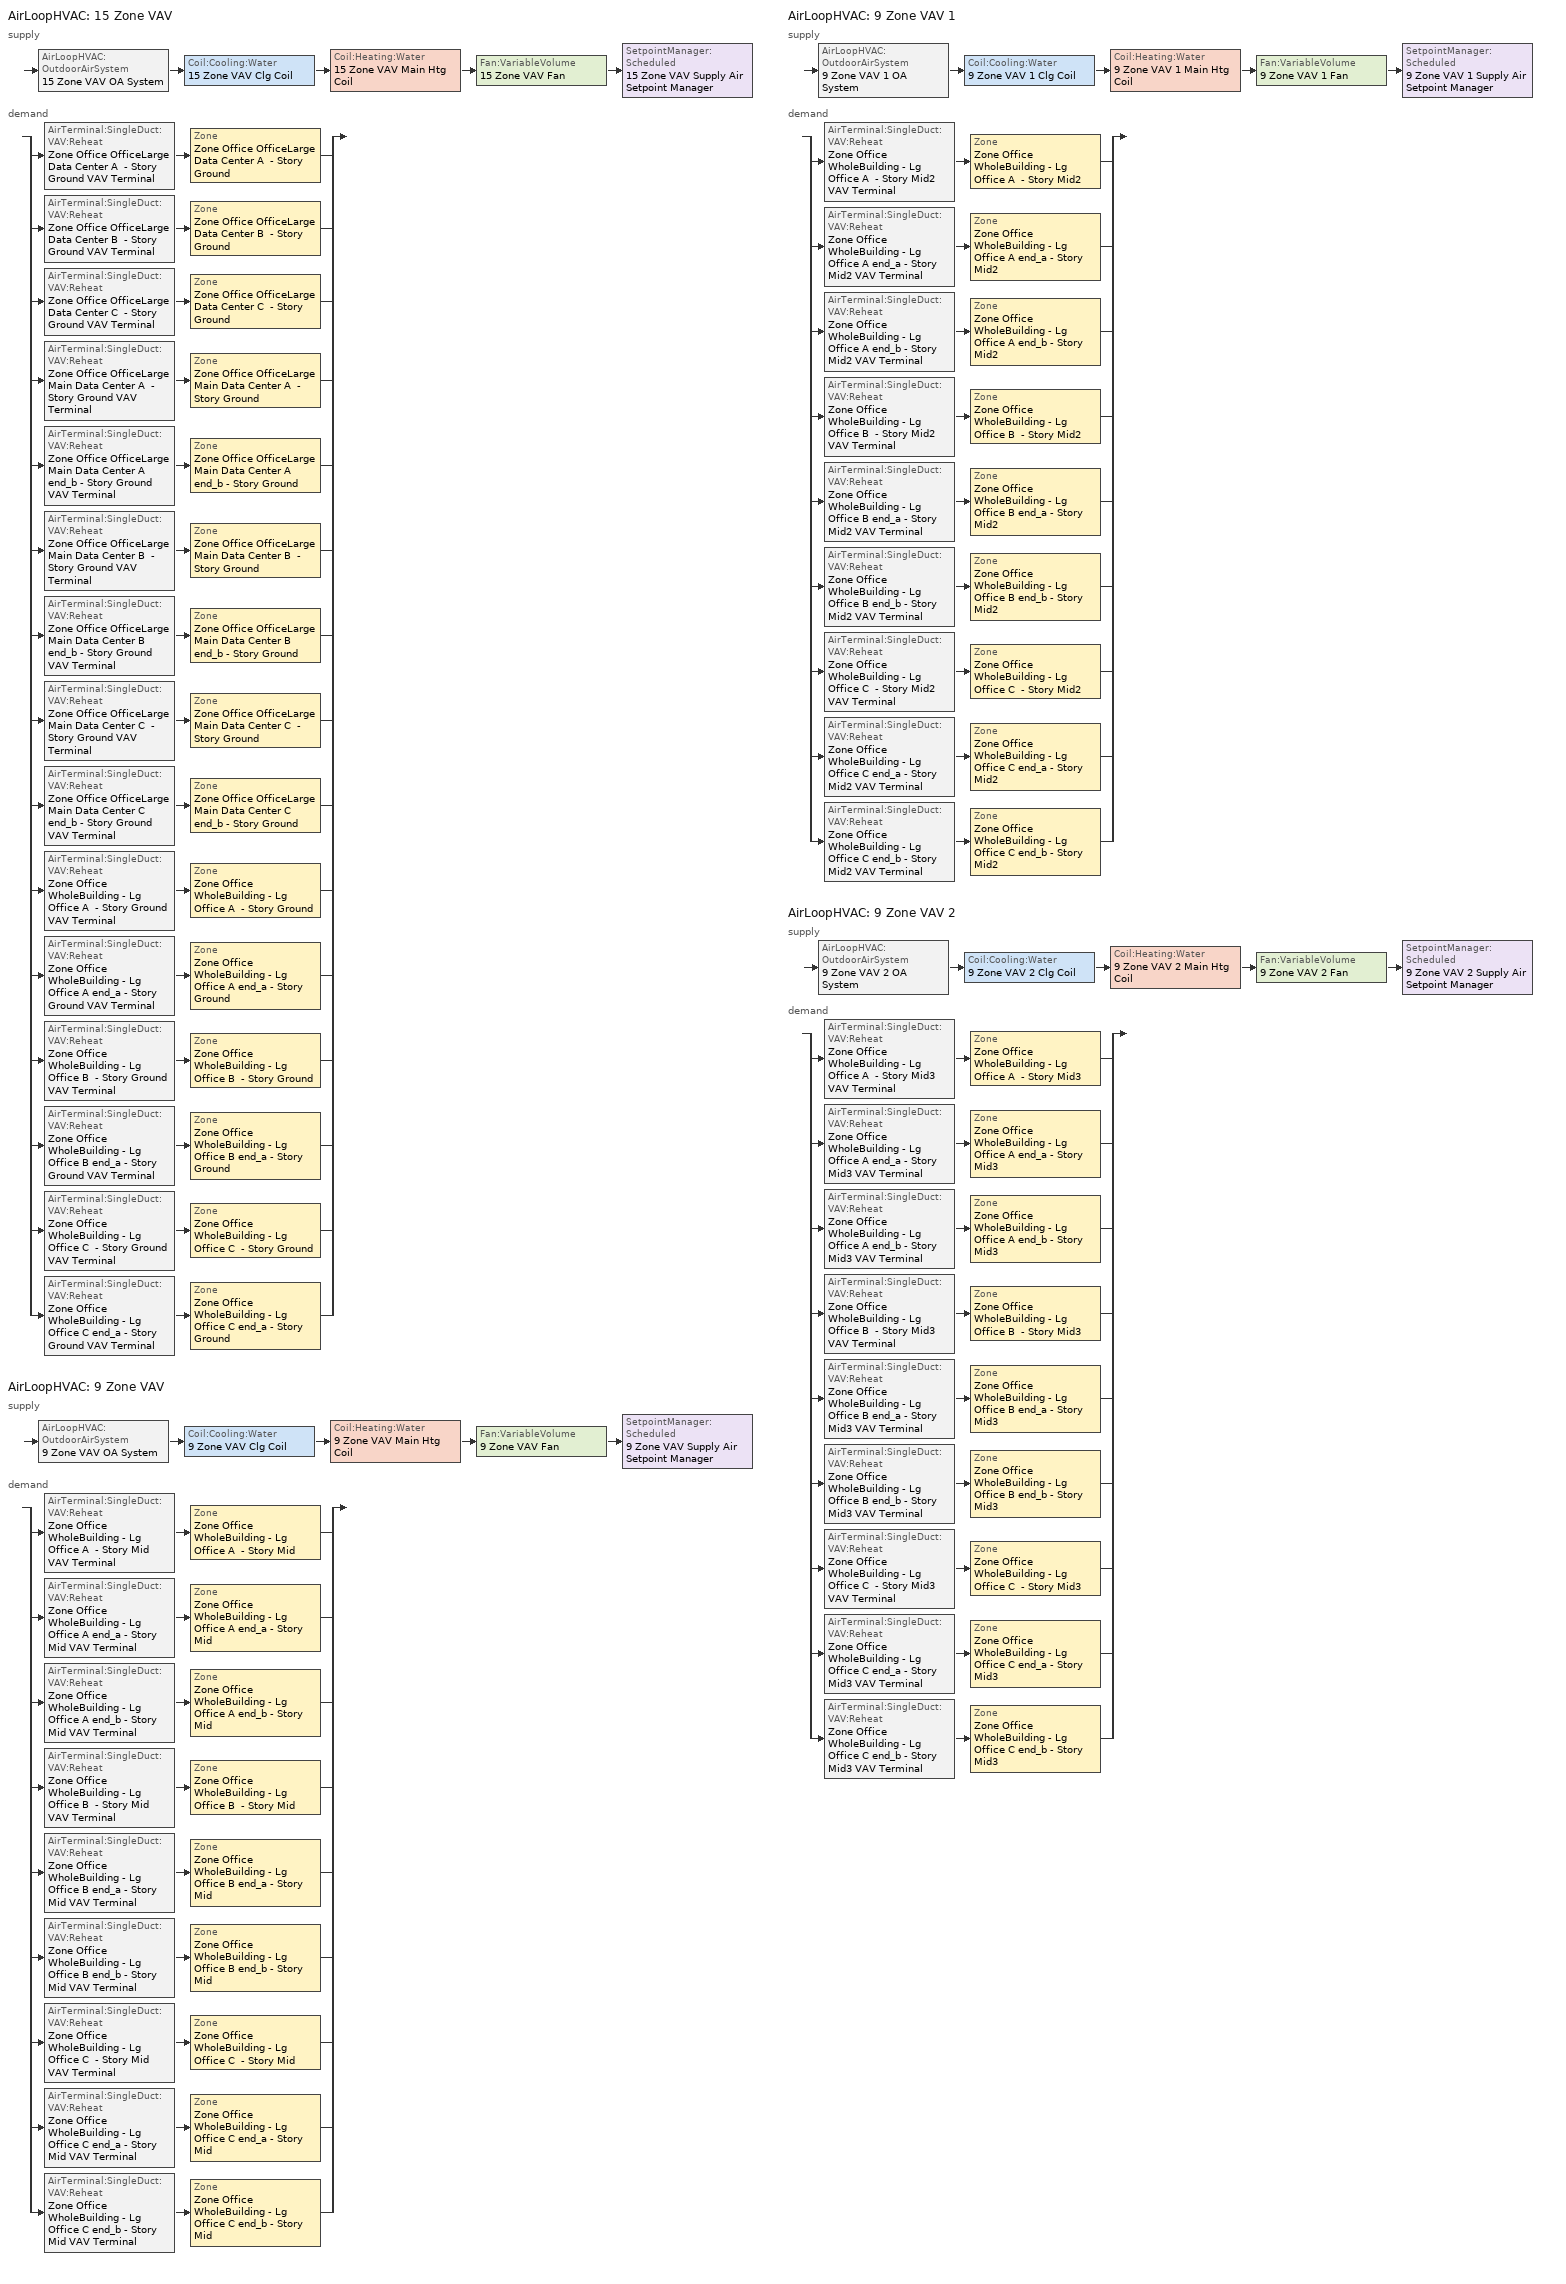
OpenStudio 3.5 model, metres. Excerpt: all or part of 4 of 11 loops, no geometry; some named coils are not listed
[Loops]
AirLoopHVAC '15 Zone VAV'
 supply: AirLoopHVAC:OutdoorAirSystem '15 Zone VAV OA System' > Coil:Cooling:Water '15 Zone VAV Clg Coil' > Coil:Heating:Water '15 Zone VAV Main Htg Coil' > Fan:VariableVolume '15 Zone VAV Fan' > SetpointManager:Scheduled '15 Zone VAV Supply Air Setpoint Manager'
 demand: split
  | AirTerminal:SingleDuct:VAV:Reheat 'Zone Office OfficeLarge Data Center A  - Story Ground VAV Terminal' > Zone 'Zone Office OfficeLarge Data Center A  - Story Ground'
  | AirTerminal:SingleDuct:VAV:Reheat 'Zone Office OfficeLarge Data Center B  - Story Ground VAV Terminal' > Zone 'Zone Office OfficeLarge Data Center B  - Story Ground'
  | AirTerminal:SingleDuct:VAV:Reheat 'Zone Office OfficeLarge Data Center C  - Story Ground VAV Terminal' > Zone 'Zone Office OfficeLarge Data Center C  - Story Ground'
  | AirTerminal:SingleDuct:VAV:Reheat 'Zone Office OfficeLarge Main Data Center A  - Story Ground VAV Terminal' > Zone 'Zone Office OfficeLarge Main Data Center A  - Story Ground'
  | AirTerminal:SingleDuct:VAV:Reheat 'Zone Office OfficeLarge Main Data Center A end_b - Story Ground VAV Terminal' > Zone 'Zone Office OfficeLarge Main Data Center A end_b - Story Ground'
  | AirTerminal:SingleDuct:VAV:Reheat 'Zone Office OfficeLarge Main Data Center B  - Story Ground VAV Terminal' > Zone 'Zone Office OfficeLarge Main Data Center B  - Story Ground'
  | AirTerminal:SingleDuct:VAV:Reheat 'Zone Office OfficeLarge Main Data Center B end_b - Story Ground VAV Terminal' > Zone 'Zone Office OfficeLarge Main Data Center B end_b - Story Ground'
  | AirTerminal:SingleDuct:VAV:Reheat 'Zone Office OfficeLarge Main Data Center C  - Story Ground VAV Terminal' > Zone 'Zone Office OfficeLarge Main Data Center C  - Story Ground'
  | AirTerminal:SingleDuct:VAV:Reheat 'Zone Office OfficeLarge Main Data Center C end_b - Story Ground VAV Terminal' > Zone 'Zone Office OfficeLarge Main Data Center C end_b - Story Ground'
  | AirTerminal:SingleDuct:VAV:Reheat 'Zone Office WholeBuilding - Lg Office A  - Story Ground VAV Terminal' > Zone 'Zone Office WholeBuilding - Lg Office A  - Story Ground'
  | AirTerminal:SingleDuct:VAV:Reheat 'Zone Office WholeBuilding - Lg Office A end_a - Story Ground VAV Terminal' > Zone 'Zone Office WholeBuilding - Lg Office A end_a - Story Ground'
  | AirTerminal:SingleDuct:VAV:Reheat 'Zone Office WholeBuilding - Lg Office B  - Story Ground VAV Terminal' > Zone 'Zone Office WholeBuilding - Lg Office B  - Story Ground'
  | AirTerminal:SingleDuct:VAV:Reheat 'Zone Office WholeBuilding - Lg Office B end_a - Story Ground VAV Terminal' > Zone 'Zone Office WholeBuilding - Lg Office B end_a - Story Ground'
  | AirTerminal:SingleDuct:VAV:Reheat 'Zone Office WholeBuilding - Lg Office C  - Story Ground VAV Terminal' > Zone 'Zone Office WholeBuilding - Lg Office C  - Story Ground'
  | AirTerminal:SingleDuct:VAV:Reheat 'Zone Office WholeBuilding - Lg Office C end_a - Story Ground VAV Terminal' > Zone 'Zone Office WholeBuilding - Lg Office C end_a - Story Ground'
AirLoopHVAC '9 Zone VAV'
 supply: AirLoopHVAC:OutdoorAirSystem '9 Zone VAV OA System' > Coil:Cooling:Water '9 Zone VAV Clg Coil' > Coil:Heating:Water '9 Zone VAV Main Htg Coil' > Fan:VariableVolume '9 Zone VAV Fan' > SetpointManager:Scheduled '9 Zone VAV Supply Air Setpoint Manager'
 demand: split
  | AirTerminal:SingleDuct:VAV:Reheat 'Zone Office WholeBuilding - Lg Office A  - Story Mid VAV Terminal' > Zone 'Zone Office WholeBuilding - Lg Office A  - Story Mid'
  | AirTerminal:SingleDuct:VAV:Reheat 'Zone Office WholeBuilding - Lg Office A end_a - Story Mid VAV Terminal' > Zone 'Zone Office WholeBuilding - Lg Office A end_a - Story Mid'
  | AirTerminal:SingleDuct:VAV:Reheat 'Zone Office WholeBuilding - Lg Office A end_b - Story Mid VAV Terminal' > Zone 'Zone Office WholeBuilding - Lg Office A end_b - Story Mid'
  | AirTerminal:SingleDuct:VAV:Reheat 'Zone Office WholeBuilding - Lg Office B  - Story Mid VAV Terminal' > Zone 'Zone Office WholeBuilding - Lg Office B  - Story Mid'
  | AirTerminal:SingleDuct:VAV:Reheat 'Zone Office WholeBuilding - Lg Office B end_a - Story Mid VAV Terminal' > Zone 'Zone Office WholeBuilding - Lg Office B end_a - Story Mid'
  | AirTerminal:SingleDuct:VAV:Reheat 'Zone Office WholeBuilding - Lg Office B end_b - Story Mid VAV Terminal' > Zone 'Zone Office WholeBuilding - Lg Office B end_b - Story Mid'
  | AirTerminal:SingleDuct:VAV:Reheat 'Zone Office WholeBuilding - Lg Office C  - Story Mid VAV Terminal' > Zone 'Zone Office WholeBuilding - Lg Office C  - Story Mid'
  | AirTerminal:SingleDuct:VAV:Reheat 'Zone Office WholeBuilding - Lg Office C end_a - Story Mid VAV Terminal' > Zone 'Zone Office WholeBuilding - Lg Office C end_a - Story Mid'
  | AirTerminal:SingleDuct:VAV:Reheat 'Zone Office WholeBuilding - Lg Office C end_b - Story Mid VAV Terminal' > Zone 'Zone Office WholeBuilding - Lg Office C end_b - Story Mid'
AirLoopHVAC '9 Zone VAV 1'
 supply: AirLoopHVAC:OutdoorAirSystem '9 Zone VAV 1 OA System' > Coil:Cooling:Water '9 Zone VAV 1 Clg Coil' > Coil:Heating:Water '9 Zone VAV 1 Main Htg Coil' > Fan:VariableVolume '9 Zone VAV 1 Fan' > SetpointManager:Scheduled '9 Zone VAV 1 Supply Air Setpoint Manager'
 demand: split
  | AirTerminal:SingleDuct:VAV:Reheat 'Zone Office WholeBuilding - Lg Office A  - Story Mid2 VAV Terminal' > Zone 'Zone Office WholeBuilding - Lg Office A  - Story Mid2'
  | AirTerminal:SingleDuct:VAV:Reheat 'Zone Office WholeBuilding - Lg Office A end_a - Story Mid2 VAV Terminal' > Zone 'Zone Office WholeBuilding - Lg Office A end_a - Story Mid2'
  | AirTerminal:SingleDuct:VAV:Reheat 'Zone Office WholeBuilding - Lg Office A end_b - Story Mid2 VAV Terminal' > Zone 'Zone Office WholeBuilding - Lg Office A end_b - Story Mid2'
  | AirTerminal:SingleDuct:VAV:Reheat 'Zone Office WholeBuilding - Lg Office B  - Story Mid2 VAV Terminal' > Zone 'Zone Office WholeBuilding - Lg Office B  - Story Mid2'
  | AirTerminal:SingleDuct:VAV:Reheat 'Zone Office WholeBuilding - Lg Office B end_a - Story Mid2 VAV Terminal' > Zone 'Zone Office WholeBuilding - Lg Office B end_a - Story Mid2'
  | AirTerminal:SingleDuct:VAV:Reheat 'Zone Office WholeBuilding - Lg Office B end_b - Story Mid2 VAV Terminal' > Zone 'Zone Office WholeBuilding - Lg Office B end_b - Story Mid2'
  | AirTerminal:SingleDuct:VAV:Reheat 'Zone Office WholeBuilding - Lg Office C  - Story Mid2 VAV Terminal' > Zone 'Zone Office WholeBuilding - Lg Office C  - Story Mid2'
  | AirTerminal:SingleDuct:VAV:Reheat 'Zone Office WholeBuilding - Lg Office C end_a - Story Mid2 VAV Terminal' > Zone 'Zone Office WholeBuilding - Lg Office C end_a - Story Mid2'
  | AirTerminal:SingleDuct:VAV:Reheat 'Zone Office WholeBuilding - Lg Office C end_b - Story Mid2 VAV Terminal' > Zone 'Zone Office WholeBuilding - Lg Office C end_b - Story Mid2'
AirLoopHVAC '9 Zone VAV 2'
 supply: AirLoopHVAC:OutdoorAirSystem '9 Zone VAV 2 OA System' > Coil:Cooling:Water '9 Zone VAV 2 Clg Coil' > Coil:Heating:Water '9 Zone VAV 2 Main Htg Coil' > Fan:VariableVolume '9 Zone VAV 2 Fan' > SetpointManager:Scheduled '9 Zone VAV 2 Supply Air Setpoint Manager'
 demand: split
  | AirTerminal:SingleDuct:VAV:Reheat 'Zone Office WholeBuilding - Lg Office A  - Story Mid3 VAV Terminal' > Zone 'Zone Office WholeBuilding - Lg Office A  - Story Mid3'
  | AirTerminal:SingleDuct:VAV:Reheat 'Zone Office WholeBuilding - Lg Office A end_a - Story Mid3 VAV Terminal' > Zone 'Zone Office WholeBuilding - Lg Office A end_a - Story Mid3'
  | AirTerminal:SingleDuct:VAV:Reheat 'Zone Office WholeBuilding - Lg Office A end_b - Story Mid3 VAV Terminal' > Zone 'Zone Office WholeBuilding - Lg Office A end_b - Story Mid3'
  | AirTerminal:SingleDuct:VAV:Reheat 'Zone Office WholeBuilding - Lg Office B  - Story Mid3 VAV Terminal' > Zone 'Zone Office WholeBuilding - Lg Office B  - Story Mid3'
  | AirTerminal:SingleDuct:VAV:Reheat 'Zone Office WholeBuilding - Lg Office B end_a - Story Mid3 VAV Terminal' > Zone 'Zone Office WholeBuilding - Lg Office B end_a - Story Mid3'
  | AirTerminal:SingleDuct:VAV:Reheat 'Zone Office WholeBuilding - Lg Office B end_b - Story Mid3 VAV Terminal' > Zone 'Zone Office WholeBuilding - Lg Office B end_b - Story Mid3'
  | AirTerminal:SingleDuct:VAV:Reheat 'Zone Office WholeBuilding - Lg Office C  - Story Mid3 VAV Terminal' > Zone 'Zone Office WholeBuilding - Lg Office C  - Story Mid3'
  | AirTerminal:SingleDuct:VAV:Reheat 'Zone Office WholeBuilding - Lg Office C end_a - Story Mid3 VAV Terminal' > Zone 'Zone Office WholeBuilding - Lg Office C end_a - Story Mid3'
  | AirTerminal:SingleDuct:VAV:Reheat 'Zone Office WholeBuilding - Lg Office C end_b - Story Mid3 VAV Terminal' > Zone 'Zone Office WholeBuilding - Lg Office C end_b - Story Mid3'
[SizingPeriod:DesignDay] Barometric Pressure {Pa}=100774; Wind Speed {m/s}=2.9; Wind Direction {deg}=190; Rain Indicator=No; Snow Indicator=No; Day of Month=21; Day Type=SummerDesignDay; Daylight Saving Time Indicator=No; Humidity Condition Type=Wetbulb; Dry-Bulb Temperature Range Modifier Type=DefaultMultipliers; Solar Model Indicator=ASHRAETau
Name | Maximum Dry-Bulb Temperature {C} | Daily Dry-Bulb Temperature Range {deltaC} | Month | Wetbulb or DewPoint at Maximum Dry-Bulb {C} | ASHRAE Clear Sky Optical Depth for Beam Irradiance | ASHRAE Clear Sky Optical Depth for Diffuse Irradiance
Houston Dw Hooks February .4% Condns WB=>MCDB 1 | 24.1 | 11 | 2 | 21.1 | 0.374 | 2.486
Houston Dw Hooks January .4% Condns DB=>MCWB 1 | 26.3 | 10.9 | 1 | 18.7 | 0.359 | 2.555
Houston Dw Hooks January .4% Condns WB=>MCDB 1 | 23.3 | 10.9 | 1 | 21.3 | 0.359 | 2.555
Houston Dw Hooks July .4% Condns DB=>MCWB 1 | 37.8 | 10.4 | 7 | 24.2 | 0.401 | 2.36
Houston Dw Hooks July .4% Condns WB=>MCDB 1 | 31.4 | 10.4 | 7 | 27.2 | 0.401 | 2.36
Houston Dw Hooks June .4% Condns DB=>MCWB 1 | 37.1 | 9.8 | 6 | 24.9 | 0.382 | 2.404
Houston Dw Hooks June .4% Condns WB=>MCDB 1 | 32.1 | 9.8 | 6 | 27.1 | 0.382 | 2.404
Houston Dw Hooks March .4% Condns DB=>MCWB 1 | 28.7 | 11.2 | 3 | 20.5 | 0.369 | 2.447
Houston Dw Hooks March .4% Condns WB=>MCDB 1 | 26.3 | 11.2 | 3 | 22.2 | 0.369 | 2.447
Houston Dw Hooks May .4% Condns DB=>MCWB 1 | 34 | 10.3 | 5 | 23.7 | 0.379 | 2.384
Houston Dw Hooks May .4% Condns WB=>MCDB 1 | 30.6 | 10.3 | 5 | 25.9 | 0.379 | 2.384
Houston Dw Hooks November .4% Condns DB=>MCWB 1 | 29 | 11.8 | 11 | 22 | 0.384 | 2.481
Houston Dw Hooks November .4% Condns WB=>MCDB 1 | 26.3 | 11.8 | 11 | 23.2 | 0.384 | 2.481
Houston Dw Hooks October .4% Condns DB=>MCWB 1 | 32.6 | 12 | 10 | 23.5 | 0.369 | 2.529
Houston Dw Hooks October .4% Condns WB=>MCDB 1 | 29.2 | 12 | 10 | 26.2 | 0.369 | 2.529
Houston Dw Hooks September .4% Condns DB=>MCWB 1 | 38 | 10.8 | 9 | 23.8 | 0.396 | 2.441
Houston Dw Hooks September .4% Condns WB=>MCDB 1 | 30 | 10.8 | 9 | 26.9 | 0.396 | 2.441
[Sizing:Zone] Zone Cooling Design Supply Air Temperature Input Method=SupplyAirTemperature; Zone Cooling Design Supply Air Temperature {C}=12.7778; Zone Cooling Design Supply Air Temperature Difference {deltaC}=11.11; Zone Heating Design Supply Air Temperature Input Method=SupplyAirTemperature; Zone Heating Design Supply Air Temperature {C}=48.8889; Zone Heating Design Supply Air Temperature Difference {deltaC}=11.11; Zone Cooling Design Supply Air Humidity Ratio {kg-H2O/kg-air}=0.0085; Zone Heating Design Supply Air Humidity Ratio {kg-H2O/kg-air}=0.008; Cooling Design Air Flow Method=DesignDayWithLimit; Heating Design Air Flow Method=DesignDay; Account for Dedicated Outdoor Air System=No; Dedicated Outdoor Air System Control Strategy=NeutralSupplyAir; Dedicated Outdoor Air Low Setpoint Temperature for Design {C}=autosize; Dedicated Outdoor Air High Setpoint Temperature for Design {C}=autosize; Zone Load Sizing Method=Sensible Load Only No Latent Load; Zone Latent Cooling Design Supply Air Humidity Ratio Input Method=HumidityRatioDifference; Zone Cooling Design Supply Air Humidity Ratio Difference {kgWater/kgDryAir}=0.005; Zone Latent Heating Design Supply Air Humidity Ratio Input Method=HumidityRatioDifference; Zone Humidification Design Supply Air Humidity Ratio Difference {kgWater/kgDryAir}=0.005; Design Minimum Zone Ventilation Efficiency=0
Zone Office WholeBuilding - Lg Office A end_a - Story Ground; Zone Office WholeBuilding - Lg Office B end_a - Story Ground; Zone Office WholeBuilding - Lg Office C end_a - Story Ground; Zone Office WholeBuilding - Lg Office A  - Story Ground; Zone Office WholeBuilding - Lg Office B  - Story Ground; Zone Office WholeBuilding - Lg Office C  - Story Ground; Zone Office OfficeLarge Data Center A  - Story Ground; Zone Office OfficeLarge Data Center B  - Story Ground; Zone Office OfficeLarge Data Center C  - Story Ground; Zone Office OfficeLarge Main Data Center A  - Story Ground; Zone Office OfficeLarge Main Data Center B  - Story Ground; Zone Office OfficeLarge Main Data Center C  - Story Ground; Zone Office OfficeLarge Main Data Center A end_b - Story Ground; Zone Office OfficeLarge Main Data Center B end_b - Story Ground; Zone Office OfficeLarge Main Data Center C end_b - Story Ground; Zone Office WholeBuilding - Lg Office A end_a - Story Mid; Zone Office WholeBuilding - Lg Office B end_a - Story Mid; Zone Office WholeBuilding - Lg Office C end_a - Story Mid; Zone Office WholeBuilding - Lg Office A  - Story Mid; Zone Office WholeBuilding - Lg Office B  - Story Mid; Zone Office WholeBuilding - Lg Office C  - Story Mid; Zone Office WholeBuilding - Lg Office A end_b - Story Mid; Zone Office WholeBuilding - Lg Office B end_b - Story Mid; Zone Office WholeBuilding - Lg Office C end_b - Story Mid; Zone Office WholeBuilding - Lg Office A end_a - Story Mid2; Zone Office WholeBuilding - Lg Office B end_a - Story Mid2; Zone Office WholeBuilding - Lg Office C end_a - Story Mid2; Zone Office WholeBuilding - Lg Office A  - Story Mid2; Zone Office WholeBuilding - Lg Office B  - Story Mid2; Zone Office WholeBuilding - Lg Office C  - Story Mid2; Zone Office WholeBuilding - Lg Office A end_b - Story Mid2; Zone Office WholeBuilding - Lg Office B end_b - Story Mid2; Zone Office WholeBuilding - Lg Office C end_b - Story Mid2; Zone Office WholeBuilding - Lg Office A end_a - Story Mid3; Zone Office WholeBuilding - Lg Office B end_a - Story Mid3; Zone Office WholeBuilding - Lg Office C end_a - Story Mid3; Zone Office WholeBuilding - Lg Office A  - Story Mid3; Zone Office WholeBuilding - Lg Office B  - Story Mid3; Zone Office WholeBuilding - Lg Office C  - Story Mid3; Zone Office WholeBuilding - Lg Office A end_b - Story Mid3; Zone Office WholeBuilding - Lg Office B end_b - Story Mid3; Zone Office WholeBuilding - Lg Office C end_b - Story Mid3
[Zone equipment]
Zone Office WholeBuilding - Lg Office A end_a - Story Ground: Zone Office WholeBuilding - Lg Office A end_a - Story Ground VAV Terminal
Zone Office WholeBuilding - Lg Office B end_a - Story Ground: Zone Office WholeBuilding - Lg Office B end_a - Story Ground VAV Terminal
Zone Office WholeBuilding - Lg Office C end_a - Story Ground: Zone Office WholeBuilding - Lg Office C end_a - Story Ground VAV Terminal
Zone Office WholeBuilding - Lg Office A  - Story Ground: Zone Office WholeBuilding - Lg Office A  - Story Ground VAV Terminal
Zone Office WholeBuilding - Lg Office B  - Story Ground: Zone Office WholeBuilding - Lg Office B  - Story Ground VAV Terminal
Zone Office WholeBuilding - Lg Office C  - Story Ground: Zone Office WholeBuilding - Lg Office C  - Story Ground VAV Terminal
Zone Office OfficeLarge Data Center A  - Story Ground: Zone Office OfficeLarge Data Center A  - Story Ground VAV Terminal
Zone Office OfficeLarge Data Center B  - Story Ground: Zone Office OfficeLarge Data Center B  - Story Ground VAV Terminal
Zone Office OfficeLarge Data Center C  - Story Ground: Zone Office OfficeLarge Data Center C  - Story Ground VAV Terminal
Zone Office OfficeLarge Main Data Center A  - Story Ground: Zone Office OfficeLarge Main Data Center A  - Story Ground VAV Terminal
Zone Office OfficeLarge Main Data Center B  - Story Ground: Zone Office OfficeLarge Main Data Center B  - Story Ground VAV Terminal
Zone Office OfficeLarge Main Data Center C  - Story Ground: Zone Office OfficeLarge Main Data Center C  - Story Ground VAV Terminal
Zone Office OfficeLarge Main Data Center A end_b - Story Ground: Zone Office OfficeLarge Main Data Center A end_b - Story Ground VAV Terminal
Zone Office OfficeLarge Main Data Center B end_b - Story Ground: Zone Office OfficeLarge Main Data Center B end_b - Story Ground VAV Terminal
Zone Office OfficeLarge Main Data Center C end_b - Story Ground: Zone Office OfficeLarge Main Data Center C end_b - Story Ground VAV Terminal
Zone Office WholeBuilding - Lg Office A end_a - Story Mid: Zone Office WholeBuilding - Lg Office A end_a - Story Mid VAV Terminal
Zone Office WholeBuilding - Lg Office B end_a - Story Mid: Zone Office WholeBuilding - Lg Office B end_a - Story Mid VAV Terminal
Zone Office WholeBuilding - Lg Office C end_a - Story Mid: Zone Office WholeBuilding - Lg Office C end_a - Story Mid VAV Terminal
Zone Office WholeBuilding - Lg Office A  - Story Mid: Zone Office WholeBuilding - Lg Office A  - Story Mid VAV Terminal
Zone Office WholeBuilding - Lg Office B  - Story Mid: Zone Office WholeBuilding - Lg Office B  - Story Mid VAV Terminal
Zone Office WholeBuilding - Lg Office C  - Story Mid: Zone Office WholeBuilding - Lg Office C  - Story Mid VAV Terminal
Zone Office WholeBuilding - Lg Office A end_b - Story Mid: Zone Office WholeBuilding - Lg Office A end_b - Story Mid VAV Terminal
Zone Office WholeBuilding - Lg Office B end_b - Story Mid: Zone Office WholeBuilding - Lg Office B end_b - Story Mid VAV Terminal
Zone Office WholeBuilding - Lg Office C end_b - Story Mid: Zone Office WholeBuilding - Lg Office C end_b - Story Mid VAV Terminal
Zone Office WholeBuilding - Lg Office A end_a - Story Mid2: Zone Office WholeBuilding - Lg Office A end_a - Story Mid2 VAV Terminal
Zone Office WholeBuilding - Lg Office B end_a - Story Mid2: Zone Office WholeBuilding - Lg Office B end_a - Story Mid2 VAV Terminal
Zone Office WholeBuilding - Lg Office C end_a - Story Mid2: Zone Office WholeBuilding - Lg Office C end_a - Story Mid2 VAV Terminal
Zone Office WholeBuilding - Lg Office A  - Story Mid2: Zone Office WholeBuilding - Lg Office A  - Story Mid2 VAV Terminal
Zone Office WholeBuilding - Lg Office B  - Story Mid2: Zone Office WholeBuilding - Lg Office B  - Story Mid2 VAV Terminal
Zone Office WholeBuilding - Lg Office C  - Story Mid2: Zone Office WholeBuilding - Lg Office C  - Story Mid2 VAV Terminal
Zone Office WholeBuilding - Lg Office A end_b - Story Mid2: Zone Office WholeBuilding - Lg Office A end_b - Story Mid2 VAV Terminal
Zone Office WholeBuilding - Lg Office B end_b - Story Mid2: Zone Office WholeBuilding - Lg Office B end_b - Story Mid2 VAV Terminal
Zone Office WholeBuilding - Lg Office C end_b - Story Mid2: Zone Office WholeBuilding - Lg Office C end_b - Story Mid2 VAV Terminal
Zone Office WholeBuilding - Lg Office A end_a - Story Mid3: Zone Office WholeBuilding - Lg Office A end_a - Story Mid3 VAV Terminal
Zone Office WholeBuilding - Lg Office B end_a - Story Mid3: Zone Office WholeBuilding - Lg Office B end_a - Story Mid3 VAV Terminal
Zone Office WholeBuilding - Lg Office C end_a - Story Mid3: Zone Office WholeBuilding - Lg Office C end_a - Story Mid3 VAV Terminal
Zone Office WholeBuilding - Lg Office A  - Story Mid3: Zone Office WholeBuilding - Lg Office A  - Story Mid3 VAV Terminal
Zone Office WholeBuilding - Lg Office B  - Story Mid3: Zone Office WholeBuilding - Lg Office B  - Story Mid3 VAV Terminal
Zone Office WholeBuilding - Lg Office C  - Story Mid3: Zone Office WholeBuilding - Lg Office C  - Story Mid3 VAV Terminal
Zone Office WholeBuilding - Lg Office A end_b - Story Mid3: Zone Office WholeBuilding - Lg Office A end_b - Story Mid3 VAV Terminal
Zone Office WholeBuilding - Lg Office B end_b - Story Mid3: Zone Office WholeBuilding - Lg Office B end_b - Story Mid3 VAV Terminal
Zone Office WholeBuilding - Lg Office C end_b - Story Mid3: Zone Office WholeBuilding - Lg Office C end_b - Story Mid3 VAV Terminal
[SetpointManager:Scheduled] Control Variable=Temperature; Schedule=Supply Air Temp - 55.0F
Name | Setpoint Node or NodeList
15 Zone VAV Supply Air Setpoint Manager | 15 Zone VAV Supply Outlet Node
9 Zone VAV Supply Air Setpoint Manager | 9 Zone VAV Supply Outlet Node
9 Zone VAV 1 Supply Air Setpoint Manager | 9 Zone VAV 1 Supply Outlet Node
9 Zone VAV 2 Supply Air Setpoint Manager | 9 Zone VAV 2 Supply Outlet Node
[AirLoopHVAC] Design Supply Air Flow Rate {m3/s}=autosize; Design Return Air Flow Fraction of Supply Air Flow=1
Name | Availability Schedule
15 Zone VAV | 15 Zone VAV_constant_night_fan_schedule
9 Zone VAV | 9 Zone VAV_constant_night_fan_schedule
9 Zone VAV 1 | 9 Zone VAV 1_constant_night_fan_schedule
9 Zone VAV 2 | 9 Zone VAV 2_constant_night_fan_schedule
[Sizing:System] Type of Load to Size On=Sensible; Design Outdoor Air Flow Rate {m3/s}=Autosize; Central Heating Maximum System Air Flow Ratio=0.5; Preheat Design Temperature {C}=7.22222; Preheat Design Humidity Ratio {kg-H2O/kg-Air}=0.008; Precool Design Temperature {C}=12.7778; Precool Design Humidity Ratio {kg-H2O/kg-Air}=0.008; Central Cooling Design Supply Air Temperature {C}=12.7778; Central Heating Design Supply Air Temperature {C}=12.7778; Sizing Option=Coincident; 100% Outdoor Air in Cooling=No; 100% Outdoor Air in Heating=No; Central Cooling Design Supply Air Humidity Ratio {kg-H2O/kg-Air}=0.0085; Central Heating Design Supply Air Humidity Ratio {kg-H2O/kg-Air}=0.008; Cooling Design Air Flow Method=DesignDay; Heating Design Air Flow Method=DesignDay; System Outdoor Air Method=Standard62.1VentilationRateProcedure; Zone Maximum Outdoor Air Fraction=1; Cooling Supply Air Flow Rate Per Floor Area {m3/s-m2}=0.00996765; Cooling Fraction of Autosized Cooling Supply Air Flow Rate=1; Cooling Supply Air Flow Rate Per Unit Cooling Capacity {m3/s-W}=4.69686e-05; Heating Supply Air Flow Rate Per Floor Area {m3/s-m2}=0.00996765; Heating Fraction of Autosized Heating Supply Air Flow Rate=1; Heating Fraction of Autosized Cooling Supply Air Flow Rate=1; Heating Supply Air Flow Rate Per Unit Heating Capacity {m3/s-W}=4.02588e-05; Cooling Design Capacity Method=CoolingDesignCapacity; Cooling Design Capacity {W}=autosize; Cooling Design Capacity Per Floor Area {W/m2}=234.7; Fraction of Autosized Cooling Design Capacity=1; Heating Design Capacity Method=HeatingDesignCapacity; Heating Design Capacity {W}=autosize; Heating Design Capacity Per Floor Area {W/m2}=157; Fraction of Autosized Heating Design Capacity=1; Central Cooling Capacity Control Method=OnOff; Occupant Diversity=autosize
15 Zone VAV; 9 Zone VAV; 9 Zone VAV 1; 9 Zone VAV 2
[Fan:VariableVolume] Availability Schedule=Always On Discrete; Pressure Rise {Pa}=1389.92; Maximum Flow Rate {m3/s}=Autosize; Fan Power Minimum Flow Rate Input Method=Fraction; Fan Power Minimum Flow Fraction=0.5; Fan Power Minimum Air Flow Rate {m3/s}=0; Motor In Airstream Fraction=1; Fan Power Coefficient 1=0.189848; Fan Power Coefficient 2=0.31447; Fan Power Coefficient 3=0.495682; Fan Power Coefficient 4=0; Fan Power Coefficient 5=0
Name | Fan Total Efficiency | Motor Efficiency
15 Zone VAV Fan | 0.61425 | 0.945
9 Zone VAV Fan; 9 Zone VAV 1 Fan; 9 Zone VAV 2 Fan | 0.6084 | 0.936
[Controller:OutdoorAir] Minimum Outdoor Air Flow Rate {m3/s}=autosize; Maximum Outdoor Air Flow Rate {m3/s}=Autosize; Economizer Control Type=NoEconomizer; Economizer Control Action Type=ModulateFlow; Economizer Maximum Limit Dry-Bulb Temperature {C}=12.7778; Economizer Maximum Limit Enthalpy {J/kg}=64000; Lockout Type=LockoutWithHeating; Minimum Limit Type=FixedMinimum; High Humidity Control=No; Heat Recovery Bypass Control Type=BypassWhenWithinEconomizerLimits
Name | Minimum Outdoor Air Schedule | Controller Mechanical Ventilation
15 Zone VAV OA Controller | 15 Zone VAV_night_ventcycle_schedule | 15 Zone VAV Vent Controller
9 Zone VAV OA Controller | 9 Zone VAV_night_ventcycle_schedule | 9 Zone VAV Vent Controller
9 Zone VAV 1 OA Controller | 9 Zone VAV 1_night_ventcycle_schedule | 9 Zone VAV 1 Vent Controller
9 Zone VAV 2 OA Controller | 9 Zone VAV 2_night_ventcycle_schedule | 9 Zone VAV 2 Vent Controller
[Controller:MechanicalVentilation] Availability Schedule=Always On Discrete; System Outdoor Air Method=ZoneSum
15 Zone VAV Vent Controller; 9 Zone VAV Vent Controller; 9 Zone VAV 1 Vent Controller; 9 Zone VAV 2 Vent Controller
[AirLoopHVAC:OutdoorAirSystem]
Name | Controller
15 Zone VAV OA System | 15 Zone VAV OA Controller
9 Zone VAV OA System | 9 Zone VAV OA Controller
9 Zone VAV 1 OA System | 9 Zone VAV 1 OA Controller
9 Zone VAV 2 OA System | 9 Zone VAV 2 OA Controller
[AirTerminal:SingleDuct:VAV:Reheat] Zone Minimum Air Flow Input Method=Constant; Fixed Minimum Air Flow Rate {m3/s}=0; Minimum Hot Water or Steam Flow Rate {m3/s}=0; Convergence Tolerance=0.001; Damper Heating Action=Normal; Maximum Reheat Air Temperature {C}=40; Control For Outdoor Air=No
Name | Availability Schedule | Maximum Air Flow Rate {m3/s} | Constant Minimum Air Flow Fraction | Reheat Coil | Maximum Hot Water or Steam Flow Rate {m3/s} | Maximum Flow per Zone Floor Area During Reheat {m3/s-m2} | Maximum Flow Fraction During Reheat
Zone Office OfficeLarge Data Center A  - Story Ground VAV Terminal | Always On Discrete | AutoSize | 0.4 | Zone Office OfficeLarge Data Center A  - Story Ground Reheat Coil | AutoSize | AutoSize | 0.6
Zone Office OfficeLarge Data Center B  - Story Ground VAV Terminal | Always On Discrete | AutoSize | 0.4 | Zone Office OfficeLarge Data Center B  - Story Ground Reheat Coil | AutoSize | AutoSize | 0.6
Zone Office OfficeLarge Data Center C  - Story Ground VAV Terminal | Always On Discrete | AutoSize | 0.4 | Zone Office OfficeLarge Data Center C  - Story Ground Reheat Coil | AutoSize | AutoSize | 0.6
Zone Office OfficeLarge Main Data Center A  - Story Ground VAV Terminal | Always On Discrete | AutoSize | 0.4 | Zone Office OfficeLarge Main Data Center A  - Story Ground Reheat Coil | AutoSize | AutoSize | 0.6
Zone Office OfficeLarge Main Data Center A end_b - Story Ground VAV Terminal | Always On Discrete | AutoSize | 0.4 | Zone Office OfficeLarge Main Data Center A end_b - Story Ground Reheat Coil | AutoSize | AutoSize | 0.6
Zone Office OfficeLarge Main Data Center B  - Story Ground VAV Terminal | Always On Discrete | AutoSize | 0.4 | Zone Office OfficeLarge Main Data Center B  - Story Ground Reheat Coil | AutoSize | AutoSize | 0.6
Zone Office OfficeLarge Main Data Center B end_b - Story Ground VAV Terminal | Always On Discrete | AutoSize | 0.4 | Zone Office OfficeLarge Main Data Center B end_b - Story Ground Reheat Coil | AutoSize | AutoSize | 0.6
Zone Office OfficeLarge Main Data Center C  - Story Ground VAV Terminal | Always On Discrete | AutoSize | 0.4 | Zone Office OfficeLarge Main Data Center C  - Story Ground Reheat Coil | AutoSize | AutoSize | 0.6
Zone Office OfficeLarge Main Data Center C end_b - Story Ground VAV Terminal | Always On Discrete | AutoSize | 0.4 | Zone Office OfficeLarge Main Data Center C end_b - Story Ground Reheat Coil | AutoSize | AutoSize | 0.6
Zone Office WholeBuilding - Lg Office A  - Story Ground VAV Terminal | Always On Discrete | AutoSize | 0.4 | Zone Office WholeBuilding - Lg Office A  - Story Ground Reheat Coil | AutoSize | AutoSize | 0.6
Zone Office WholeBuilding - Lg Office A end_a - Story Ground VAV Terminal | Always On Discrete | AutoSize | 0.4 | Zone Office WholeBuilding - Lg Office A end_a - Story Ground Reheat Coil | AutoSize | AutoSize | 0.6
Zone Office WholeBuilding - Lg Office B  - Story Ground VAV Terminal | Always On Discrete | AutoSize | 0.4 | Zone Office WholeBuilding - Lg Office B  - Story Ground Reheat Coil | AutoSize | AutoSize | 0.6
Zone Office WholeBuilding - Lg Office B end_a - Story Ground VAV Terminal | Always On Discrete | AutoSize | 0.4 | Zone Office WholeBuilding - Lg Office B end_a - Story Ground Reheat Coil | AutoSize | AutoSize | 0.6
Zone Office WholeBuilding - Lg Office C  - Story Ground VAV Terminal | Always On Discrete | AutoSize | 0.4 | Zone Office WholeBuilding - Lg Office C  - Story Ground Reheat Coil | AutoSize | AutoSize | 0.6
Zone Office WholeBuilding - Lg Office C end_a - Story Ground VAV Terminal | Always On Discrete | AutoSize | 0.4 | Zone Office WholeBuilding - Lg Office C end_a - Story Ground Reheat Coil | AutoSize | AutoSize | 0.6
Zone Office WholeBuilding - Lg Office A  - Story Mid VAV Terminal | Always On Discrete | AutoSize | 0.3 | Zone Office WholeBuilding - Lg Office A  - Story Mid Reheat Coil | AutoSize | AutoSize | 0.5
Zone Office WholeBuilding - Lg Office A end_a - Story Mid VAV Terminal | Always On Discrete | AutoSize | 0.3 | Zone Office WholeBuilding - Lg Office A end_a - Story Mid Reheat Coil | AutoSize | AutoSize | 0.5
Zone Office WholeBuilding - Lg Office A end_b - Story Mid VAV Terminal | Always On Discrete | AutoSize | 0.3 | Zone Office WholeBuilding - Lg Office A end_b - Story Mid Reheat Coil | AutoSize | AutoSize | 0.5
Zone Office WholeBuilding - Lg Office B  - Story Mid VAV Terminal | Always On Discrete | AutoSize | 0.3 | Zone Office WholeBuilding - Lg Office B  - Story Mid Reheat Coil | AutoSize | AutoSize | 0.5
Zone Office WholeBuilding - Lg Office B end_a - Story Mid VAV Terminal | Always On Discrete | AutoSize | 0.3 | Zone Office WholeBuilding - Lg Office B end_a - Story Mid Reheat Coil | AutoSize | AutoSize | 0.5
Zone Office WholeBuilding - Lg Office B end_b - Story Mid VAV Terminal | Always On Discrete | AutoSize | 0.3 | Zone Office WholeBuilding - Lg Office B end_b - Story Mid Reheat Coil | AutoSize | AutoSize | 0.5
Zone Office WholeBuilding - Lg Office C  - Story Mid VAV Terminal | Always On Discrete | AutoSize | 0.3 | Zone Office WholeBuilding - Lg Office C  - Story Mid Reheat Coil | AutoSize | AutoSize | 0.5
Zone Office WholeBuilding - Lg Office C end_a - Story Mid VAV Terminal | Always On Discrete | AutoSize | 0.3 | Zone Office WholeBuilding - Lg Office C end_a - Story Mid Reheat Coil | AutoSize | AutoSize | 0.5
Zone Office WholeBuilding - Lg Office C end_b - Story Mid VAV Terminal | Always On Discrete | AutoSize | 0.3 | Zone Office WholeBuilding - Lg Office C end_b - Story Mid Reheat Coil | AutoSize | AutoSize | 0.5
Zone Office WholeBuilding - Lg Office A  - Story Mid2 VAV Terminal | Always On Discrete | AutoSize | 0.4 | Zone Office WholeBuilding - Lg Office A  - Story Mid2 Reheat Coil | AutoSize | Autosize | 0.6
Zone Office WholeBuilding - Lg Office A end_a - Story Mid2 VAV Terminal | Always On Discrete | AutoSize | 0.4 | Zone Office WholeBuilding - Lg Office A end_a - Story Mid2 Reheat Coil | AutoSize | AutoSize | 0.6
Zone Office WholeBuilding - Lg Office A end_b - Story Mid2 VAV Terminal | Always On Discrete | AutoSize | 0.4 | Zone Office WholeBuilding - Lg Office A end_b - Story Mid2 Reheat Coil | AutoSize | AutoSize | 0.6
Zone Office WholeBuilding - Lg Office B  - Story Mid2 VAV Terminal | Always On Discrete | AutoSize | 0.4 | Zone Office WholeBuilding - Lg Office B  - Story Mid2 Reheat Coil | AutoSize | AutoSize | 0.6
Zone Office WholeBuilding - Lg Office B end_a - Story Mid2 VAV Terminal | Always On Discrete | AutoSize | 0.4 | Zone Office WholeBuilding - Lg Office B end_a - Story Mid2 Reheat Coil | AutoSize | AutoSize | 0.6
Zone Office WholeBuilding - Lg Office B end_b - Story Mid2 VAV Terminal | Always On Discrete | AutoSize | 0.4 | Zone Office WholeBuilding - Lg Office B end_b - Story Mid2 Reheat Coil | AutoSize | AutoSize | 0.6
Zone Office WholeBuilding - Lg Office C  - Story Mid2 VAV Terminal | Always On Discrete | AutoSize | 0.4 | Zone Office WholeBuilding - Lg Office C  - Story Mid2 Reheat Coil | AutoSize | AutoSize | 0.6
Zone Office WholeBuilding - Lg Office C end_a - Story Mid2 VAV Terminal | Always On Discrete | AutoSize | 0.4 | Zone Office WholeBuilding - Lg Office C end_a - Story Mid2 Reheat Coil | AutoSize | AutoSize | 0.6
Zone Office WholeBuilding - Lg Office C end_b - Story Mid2 VAV Terminal | Always On Discrete | AutoSize | 0.4 | Zone Office WholeBuilding - Lg Office C end_b - Story Mid2 Reheat Coil | AutoSize | AutoSize | 0.6
Zone Office WholeBuilding - Lg Office A end_a - Story Mid3 VAV Terminal | Always On Discrete | AutoSize | 0.4 | Zone Office WholeBuilding - Lg Office A end_a - Story Mid3 Reheat Coil | AutoSize | AutoSize | 0.6
Zone Office WholeBuilding - Lg Office A end_b - Story Mid3 VAV Terminal | Always On Discrete | AutoSize | 0.4 | Zone Office WholeBuilding - Lg Office A end_b - Story Mid3 Reheat Coil | AutoSize | 0.003048 | Autosize
Zone Office WholeBuilding - Lg Office B  - Story Mid3 VAV Terminal | Always On Discrete | AutoSize | 0.4 | Zone Office WholeBuilding - Lg Office B  - Story Mid3 Reheat Coil | AutoSize | 0.003048 | Autosize
Zone Office WholeBuilding - Lg Office B end_a - Story Mid3 VAV Terminal | Always On Discrete | AutoSize | 0.4 | Zone Office WholeBuilding - Lg Office B end_a - Story Mid3 Reheat Coil | AutoSize | 0.003048 | Autosize
Zone Office WholeBuilding - Lg Office B end_b - Story Mid3 VAV Terminal | Always On Discrete | AutoSize | 0.4 | Zone Office WholeBuilding - Lg Office B end_b - Story Mid3 Reheat Coil | AutoSize | AutoSize | 0.6
Zone Office WholeBuilding - Lg Office C  - Story Mid3 VAV Terminal | Always On Discrete | AutoSize | 0.4 | Zone Office WholeBuilding - Lg Office C  - Story Mid3 Reheat Coil | AutoSize | Autosize | 0.6
Zone Office WholeBuilding - Lg Office C end_a - Story Mid3 VAV Terminal | Always On Discrete | AutoSize | 0.4 | Zone Office WholeBuilding - Lg Office C end_a - Story Mid3 Reheat Coil | AutoSize | AutoSize | 0.6
Zone Office WholeBuilding - Lg Office C end_b - Story Mid3 VAV Terminal | Always On Discrete | AutoSize | 0.43 | Zone Office WholeBuilding - Lg Office C end_b - Story Mid3 Reheat Coil | AutoSize | AutoSize | 0.6
Zone Office WholeBuilding - Lg Office A  - Story Mid3 VAV Terminal | Always On Discrete hvac_library | Autosize | 0.4 | VAV HW Rht Coil | Autosize | AutoSize | 0.6
[Schedule:Ruleset]
Supply Air Temp - 55.0F: Default Day Schedule=Supply Air Temp - 55.0F Default
[Schedule:Day]
Supply Air Temp - 55.0F Default; autogen Supply Air Temp - 55.0F 0_day_sch; autogen Supply Air Temp - 55.0F 1_day_sch: Yes, 24, 0, 12.7778
[Schedule:Rule] Schedule Ruleset=Supply Air Temp - 55.0F; Apply Sunday=Yes; Apply Monday=Yes; Apply Tuesday=Yes; Apply Wednesday=Yes; Apply Thursday=Yes; Apply Friday=Yes; Apply Saturday=Yes; Date Specification Type=SpecificDates; Specific Month 1=1; Specific Month 2=1; Specific Month 3=1; Specific Month 4=1; Specific Month 5=1; Specific Month 6=2; Specific Month 7=2; Specific Month 8=2; Specific Month 9=2; Specific Month 10=3; Specific Month 11=3; Specific Month 12=3; Specific Month 13=3; Specific Month 14=4; Specific Month 15=4; Specific Month 16=4; Specific Month 17=4; Specific Month 18=5; Specific Month 19=5; Specific Month 20=5; Specific Month 21=5; Specific Month 22=5; Specific Month 23=6; Specific Month 24=6; Specific Month 25=6; Specific Month 26=6; Specific Month 27=7; Specific Month 28=7; Specific Month 29=7; Specific Month 30=7; Specific Month 32=8; Specific Month 33=8; Specific Month 34=8; Specific Month 35=8; Specific Month 36=9; Specific Month 37=9; Specific Month 38=9; Specific Month 39=9; Specific Month 40=10; Specific Month 41=10; Specific Month 42=10; Specific Month 43=10; Specific Month 44=10; Specific Month 45=11; Specific Month 46=11; Specific Month 47=11; Specific Month 48=11; Specific Month 49=12; Specific Month 50=12; Specific Month 51=12; Specific Month 52=12
Name | Rule Order | Day Schedule | Specific Day 1 | Specific Day 2 | Specific Day 3 | Specific Day 4 | Specific Day 5 | Specific Day 6 | Specific Day 7 | Specific Day 8 | Specific Day 9 | Specific Day 10 | Specific Day 11 | Specific Day 12 | Specific Day 13 | Specific Day 14 | Specific Day 15 | Specific Day 16 | Specific Day 17 | Specific Day 18 | Specific Day 19 | Specific Day 20 | Specific Day 21 | Specific Day 22 | Specific Day 23 | Specific Day 24 | Specific Day 25 | Specific Day 26 | Specific Day 27 | Specific Day 28 | Specific Day 29 | Specific Day 30 | Specific Month 31 | Specific Day 31 | Specific Day 32 | Specific Day 33 | Specific Day 34 | Specific Day 35 | Specific Day 36 | Specific Day 37 | Specific Day 38 | Specific Day 39 | Specific Day 40 | Specific Day 41 | Specific Day 42 | Specific Day 43 | Specific Day 44 | Specific Day 45 | Specific Day 46 | Specific Day 47 | Specific Day 48 | Specific Day 49 | Specific Day 50 | Specific Day 51 | Specific Day 52
autogen Supply Air Temp - 55.0F 0 | 0 | autogen Supply Air Temp - 55.0F 0_day_sch | 2 | 9 | 16 | 23 | 30 | 6 | 13 | 20 | 27 | 6 | 13 | 20 | 27 | 3 | 10 | 17 | 24 | 1 | 8 | 15 | 22 | 29 | 5 | 12 | 19 | 26 | 3 | 10 | 17 | 24 | 7 | 31 | 7 | 14 | 21 | 28 | 4 | 11 | 18 | 25 | 2 | 9 | 16 | 23 | 30 | 6 | 13 | 20 | 27 | 4 | 11 | 18 | 25
autogen Supply Air Temp - 55.0F 1 | 1 | autogen Supply Air Temp - 55.0F 1_day_sch | 3 | 10 | 17 | 24 | 31 | 7 | 14 | 21 | 28 | 7 | 14 | 21 | 28 | 4 | 11 | 18 | 25 | 2 | 9 | 16 | 23 | 30 | 6 | 13 | 20 | 27 | 4 | 11 | 18 | 25 | 8 | 1 | 8 | 15 | 22 | 29 | 5 | 12 | 19 | 26 | 3 | 10 | 17 | 24 | 31 | 7 | 14 | 21 | 28 | 5 | 12 | 19 | 26
[Schedule:Constant] Value=1
Always On Discrete; 15 Zone VAV_night_ventcycle_schedule; 15 Zone VAV_constant_night_fan_schedule; 9 Zone VAV_night_ventcycle_schedule; 9 Zone VAV_constant_night_fan_schedule; 9 Zone VAV 1_night_ventcycle_schedule; 9 Zone VAV 1_constant_night_fan_schedule; 9 Zone VAV 2_night_ventcycle_schedule; 9 Zone VAV 2_constant_night_fan_schedule; Always On Discrete hvac_library
